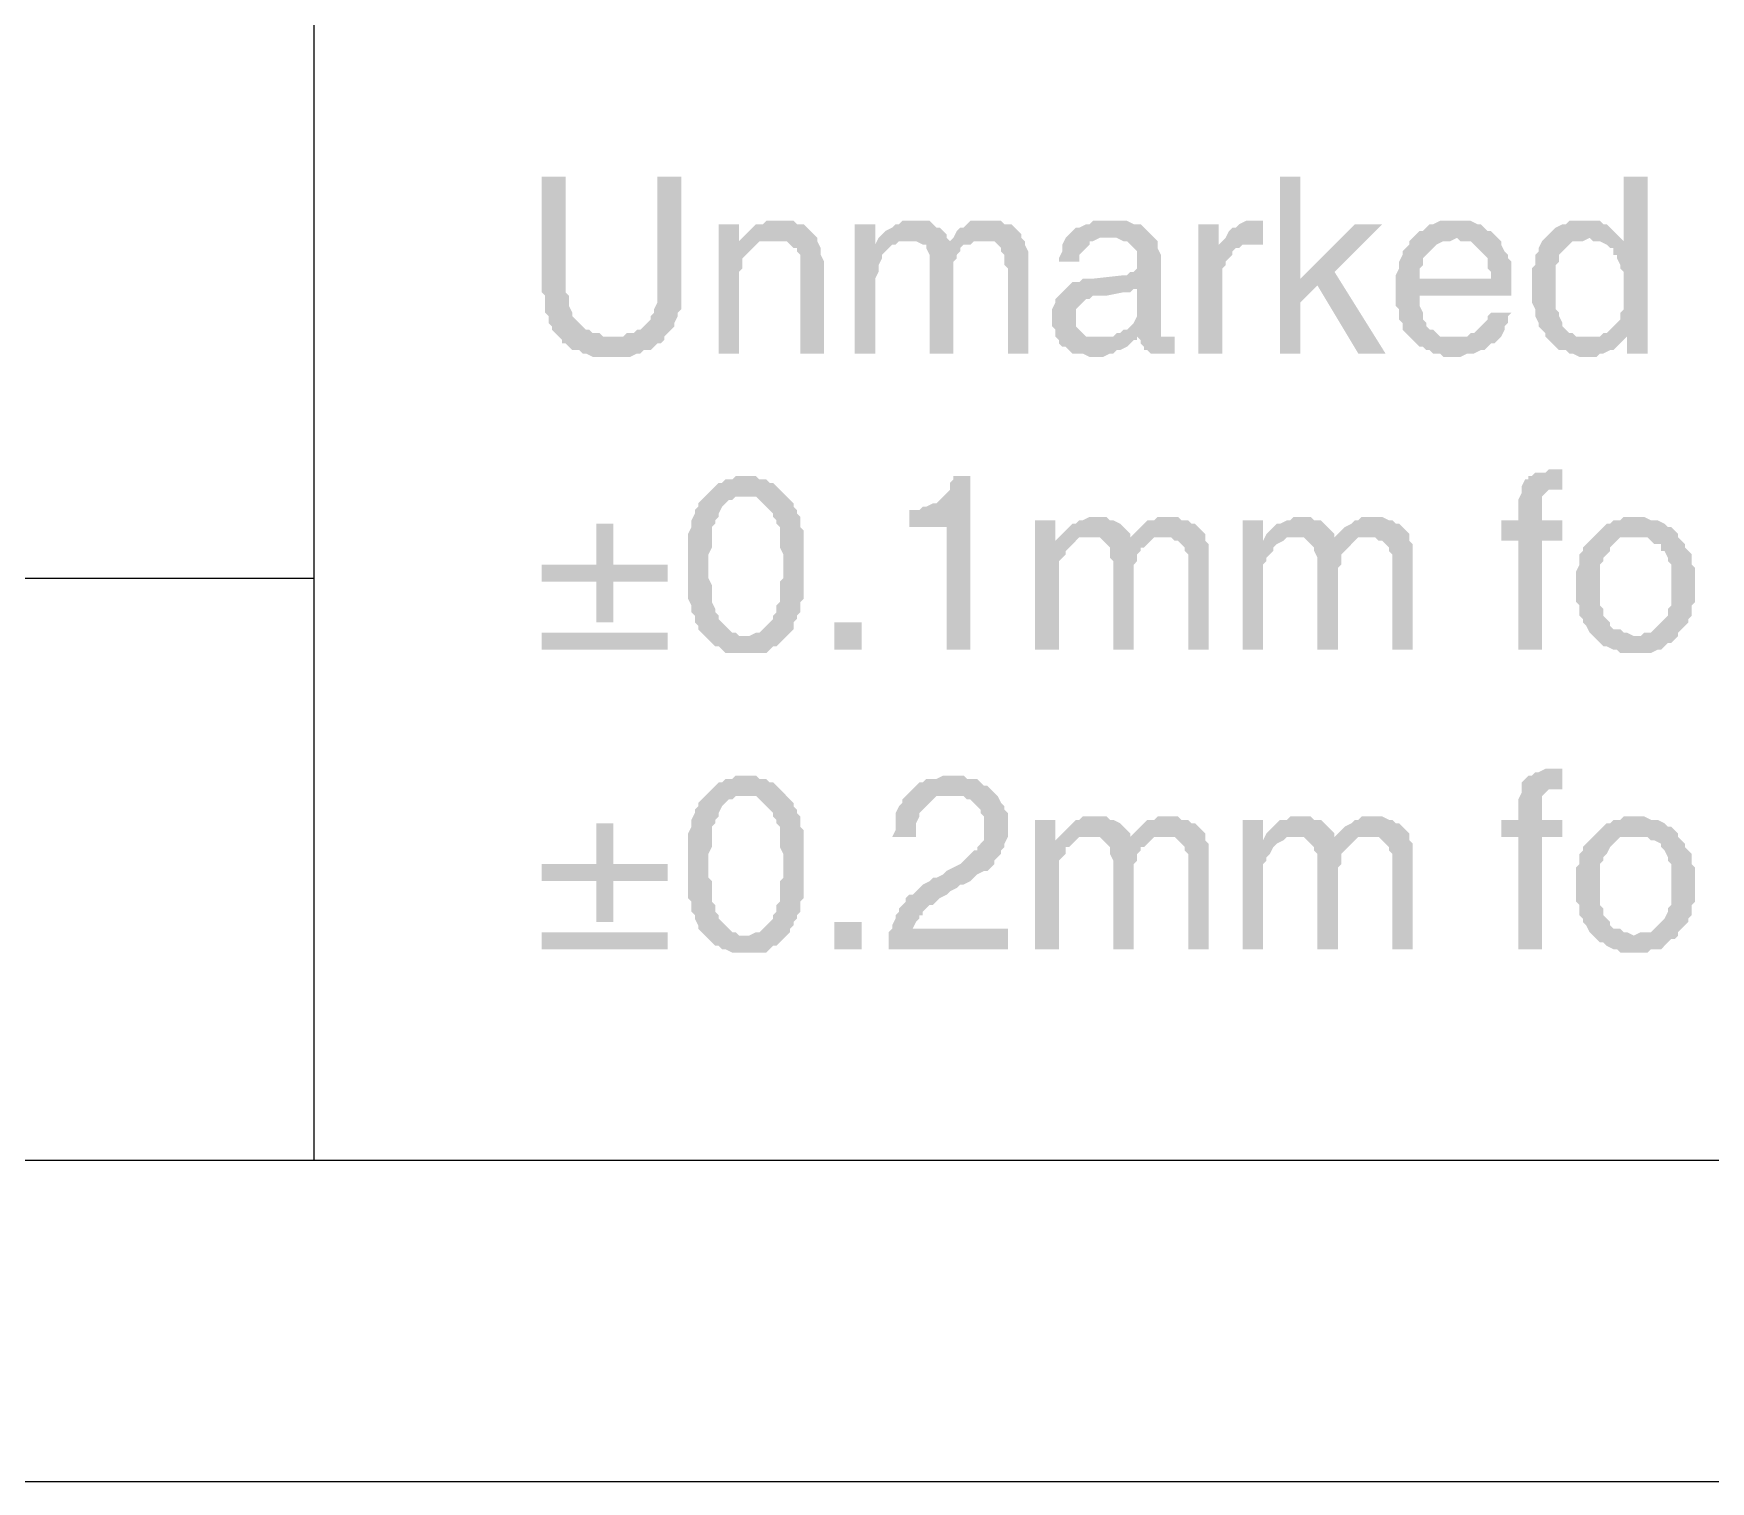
# Model space of a CAD drawing. Header units: millimetres. Extents: x 1167 to 2269, y 1197 to 1555.
# Drawn here: x 2161.07 to 2183.31, y 1258.23 to 1277.43 of the extents above; entities that cross this region are included whole.
import ezdxf

# ---------------------------------------------------------------- set-up
doc = ezdxf.new("R2010")
doc.units = ezdxf.units.MM

msp = doc.modelspace()

# ---------------------------------------------------------------- hatches: boundary and pattern name
at = {"transparency": 33554559}
for points in [[(2168.12732, 1275.53014), (2167.81139, 1275.53014), (2167.81139, 1273.99565), (2167.85652, 1273.95052), (2167.85652, 1273.72486), (2167.90166, 1273.67972), (2167.90166, 1273.58946), (2167.94679, 1273.54433), (2167.94679, 1273.49919), (2167.99192, 1273.45406), (2168.03705, 1273.40893), (2168.75917, 1273.40893), (2168.62377, 1273.40893), (2168.57864, 1273.45406), (2168.48837, 1273.45406), (2168.44324, 1273.49919), (2168.39811, 1273.49919), (2168.35298, 1273.54433), (2168.30785, 1273.58946), (2168.30785, 1273.58946), (2168.26271, 1273.63459), (2168.21758, 1273.67972), (2168.21758, 1273.72486), (2168.17245, 1273.81512), (2168.17245, 1273.95052), (2168.12732, 1273.99565), (2168.12732, 1274.08591)], [(2169.66181, 1275.53014), (2169.34588, 1275.53014), (2169.34588, 1273.86025), (2169.30075, 1273.76999), (2169.30075, 1273.72486), (2169.25562, 1273.67972), (2169.25562, 1273.63459), (2169.21049, 1273.58946), (2169.16536, 1273.54433), (2169.12022, 1273.49919), (2169.07509, 1273.49919), (2169.02996, 1273.45406), (2168.9397, 1273.45406), (2168.89456, 1273.40893), (2168.03705, 1273.40893), (2168.08218, 1273.3638), (2168.08218, 1273.31867), (2168.12732, 1273.31867), (2168.17245, 1273.27353), (2168.21758, 1273.2284), (2168.30785, 1273.2284), (2168.35298, 1273.18327), (2168.39811, 1273.18327), (2168.48837, 1273.13814), (2168.98483, 1273.13814), (2169.07509, 1273.18327), (2169.12022, 1273.18327), (2169.16536, 1273.2284), (2169.25562, 1273.2284), (2169.30075, 1273.27353), (2169.34588, 1273.31867), (2169.39102, 1273.31867), (2169.43615, 1273.3638), (2169.43615, 1273.40893), (2169.48128, 1273.45406), (2169.52641, 1273.49919), (2169.57155, 1273.54433), (2169.57155, 1273.58946), (2169.61668, 1273.67972), (2169.61668, 1273.72486), (2169.66181, 1273.76999), (2169.66181, 1274.04078)], [(2177.87587, 1275.53014), (2177.60507, 1275.53014), (2177.60507, 1273.18327), (2177.87587, 1273.18327), (2177.87587, 1273.86025), (2178.10153, 1274.08591), (2177.87587, 1274.17618)], [(2182.47935, 1275.53014), (2182.16342, 1275.53014), (2182.16342, 1274.67263), (2181.93776, 1274.6275), (2181.98289, 1274.58237), (2182.02803, 1274.58237), (2182.02803, 1274.4921), (2182.07316, 1274.4921), (2182.07316, 1274.44697), (2182.11829, 1274.35671), (2182.11829, 1274.31157), (2182.16342, 1274.26644), (2182.16342, 1273.76999), (2182.11829, 1273.72486), (2182.11829, 1273.63459), (2182.07316, 1273.58946), (2182.02803, 1273.54433), (2182.02803, 1273.54433), (2181.98289, 1273.49919), (2181.93776, 1273.45406), (2181.89263, 1273.45406), (2182.20855, 1273.40893), (2182.20855, 1273.18327), (2182.47935, 1273.18327)], [(2170.42906, 1274.89829), (2170.15826, 1274.89829), (2170.15826, 1273.18327), (2170.42906, 1273.18327), (2170.42906, 1274.13104), (2170.42906, 1274.26644), (2170.47419, 1274.31157), (2170.47419, 1274.44697), (2170.51932, 1274.4921), (2170.56445, 1274.53723), (2170.56445, 1274.53723), (2170.60959, 1274.58237), (2170.65472, 1274.6275), (2170.42906, 1274.67263)], [(2170.92551, 1274.94342), (2170.79011, 1274.94342), (2170.74498, 1274.89829), (2170.65472, 1274.89829), (2170.60959, 1274.85316), (2170.56445, 1274.80803), (2170.51932, 1274.7629), (2170.47419, 1274.71776), (2170.42906, 1274.67263), (2170.65472, 1274.6275), (2170.69985, 1274.67263), (2170.88038, 1274.67263), (2171.4671, 1274.71776), (2171.42196, 1274.7629), (2171.37683, 1274.80803), (2171.37683, 1274.80803), (2171.3317, 1274.85316), (2171.28657, 1274.89829), (2171.1963, 1274.89829), (2171.15117, 1274.94342), (2171.01578, 1274.94342)], [(2172.23434, 1274.89829), (2171.96355, 1274.89829), (2171.96355, 1273.18327), (2172.23434, 1273.18327), (2172.23434, 1274.17618), (2172.27948, 1274.26644), (2172.27948, 1274.35671), (2172.32461, 1274.44697), (2172.32461, 1274.4921), (2172.36974, 1274.53723), (2172.41487, 1274.58237), (2172.46, 1274.6275), (2172.50514, 1274.6275), (2172.23434, 1274.6275)], [(2172.7308, 1274.94342), (2172.5954, 1274.94342), (2172.55027, 1274.89829), (2172.50514, 1274.89829), (2172.46, 1274.85316), (2172.36974, 1274.80803), (2172.32461, 1274.7629), (2172.27948, 1274.71776), (2172.23434, 1274.6275), (2172.50514, 1274.6275), (2172.55027, 1274.67263), (2172.68567, 1274.67263), (2173.18212, 1274.71776), (2173.18212, 1274.7629), (2173.13699, 1274.80803), (2173.09186, 1274.85316), (2173.04672, 1274.85316), (2173.00159, 1274.89829), (2172.95646, 1274.94342), (2172.82106, 1274.94342)], [(2173.67857, 1274.94342), (2173.49804, 1274.94342), (2173.45291, 1274.89829), (2173.40778, 1274.85316), (2173.36265, 1274.85316), (2173.31752, 1274.80803), (2173.27238, 1274.71776), (2173.22725, 1274.67263), (2172.77593, 1274.67263), (2172.86619, 1274.6275), (2172.91133, 1274.6275), (2172.91133, 1274.58237), (2172.95646, 1274.4921), (2172.95646, 1273.18327), (2173.27238, 1273.18327), (2173.27238, 1274.17618), (2173.27238, 1274.40184), (2173.31752, 1274.44697), (2173.31752, 1274.4921), (2173.36265, 1274.53723), (2173.36265, 1274.58237), (2173.40778, 1274.6275), (2173.49804, 1274.6275), (2173.54318, 1274.67263), (2173.67857, 1274.67263), (2174.17503, 1274.71776), (2174.17503, 1274.7629), (2174.1299, 1274.80803), (2174.1299, 1274.80803), (2174.08476, 1274.85316), (2174.03963, 1274.89829), (2173.94937, 1274.89829), (2173.90423, 1274.94342), (2173.76884, 1274.94342)], [(2175.3936, 1274.94342), (2175.1228, 1274.94342), (2175.07767, 1274.89829), (2175.03254, 1274.89829), (2174.94227, 1274.85316), (2174.89714, 1274.85316), (2174.85201, 1274.80803), (2174.85201, 1274.80803), (2174.80688, 1274.7629), (2174.76175, 1274.71776), (2174.71661, 1274.6275), (2174.71661, 1274.53723), (2174.67148, 1274.44697), (2174.67148, 1274.40184), (2174.94227, 1274.40184), (2174.94227, 1274.4921), (2174.98741, 1274.53723), (2175.03254, 1274.58237), (2175.07767, 1274.6275), (2175.07767, 1274.67263), (2175.1228, 1274.67263), (2175.21307, 1274.71776), (2175.93518, 1274.71776), (2175.89005, 1274.7629), (2175.84492, 1274.80803), (2175.79979, 1274.85316), (2175.75465, 1274.89829), (2175.66439, 1274.89829), (2175.57412, 1274.94342), (2175.43873, 1274.94342)], [(2176.79269, 1274.89829), (2176.5219, 1274.89829), (2176.5219, 1273.18327), (2176.83783, 1273.18327), (2176.83783, 1274.31157), (2176.88296, 1274.35671), (2176.88296, 1274.40184), (2176.92809, 1274.44697), (2176.97322, 1274.4921), (2176.97322, 1274.53723), (2177.01835, 1274.58237), (2177.06349, 1274.58237), (2176.79269, 1274.6275)], [(2177.28915, 1274.94342), (2177.15375, 1274.94342), (2177.06349, 1274.89829), (2177.01835, 1274.85316), (2176.97322, 1274.85316), (2176.92809, 1274.80803), (2176.88296, 1274.71776), (2176.88296, 1274.71776), (2176.83783, 1274.67263), (2177.33428, 1274.6275), (2177.37941, 1274.6275), (2177.37941, 1274.94342), (2177.33428, 1274.94342)], [(2178.95904, 1274.89829), (2178.59798, 1274.89829), (2177.87587, 1274.17618), (2178.10153, 1274.08591), (2178.64311, 1273.18327), (2179.00417, 1273.18327), (2178.32719, 1274.26644)], [(2179.95195, 1274.94342), (2179.72628, 1274.94342), (2179.63602, 1274.89829), (2179.59089, 1274.89829), (2179.54576, 1274.85316), (2179.50062, 1274.80803), (2179.45549, 1274.80803), (2179.41036, 1274.7629), (2179.36523, 1274.71776), (2179.95195, 1274.71776), (2179.99708, 1274.67263), (2180.13247, 1274.67263), (2180.17761, 1274.6275), (2180.22274, 1274.58237), (2180.26787, 1274.53723), (2180.26787, 1274.53723), (2180.313, 1274.4921), (2180.35814, 1274.44697), (2180.35814, 1274.31157), (2180.40327, 1274.26644), (2180.40327, 1274.17618), (2179.13957, 1274.17618), (2179.13957, 1273.81512), (2179.1847, 1273.76999), (2179.1847, 1273.63459), (2179.22983, 1273.58946), (2179.22983, 1273.49919), (2179.27496, 1273.45406), (2179.3201, 1273.40893), (2179.36523, 1273.3638), (2179.36523, 1273.3638), (2179.41036, 1273.31867), (2179.45549, 1273.27353), (2179.50062, 1273.27353), (2179.54576, 1273.2284), (2179.59089, 1273.2284), (2179.63602, 1273.18327), (2179.72628, 1273.18327), (2179.77142, 1273.13814), (2179.99708, 1273.13814), (2180.08734, 1273.18327), (2180.17761, 1273.18327), (2180.26787, 1273.2284), (2180.313, 1273.2284), (2180.35814, 1273.27353), (2180.40327, 1273.31867), (2180.4484, 1273.31867), (2180.49353, 1273.3638), (2179.95195, 1273.40893), (2179.72628, 1273.40893), (2179.68115, 1273.45406), (2179.63602, 1273.49919), (2179.59089, 1273.49919), (2179.54576, 1273.54433), (2179.54576, 1273.58946), (2179.50062, 1273.63459), (2179.50062, 1273.72486), (2179.45549, 1273.81512), (2179.45549, 1273.95052), (2180.67406, 1273.95052), (2180.67406, 1274.40184), (2180.62893, 1274.44697), (2180.62893, 1274.4921), (2180.5838, 1274.53723), (2180.53866, 1274.6275), (2180.53866, 1274.67263), (2180.49353, 1274.71776), (2180.4484, 1274.7629), (2180.40327, 1274.80803), (2180.35814, 1274.80803), (2180.313, 1274.85316), (2180.26787, 1274.89829), (2180.22274, 1274.89829), (2180.13247, 1274.94342), (2179.99708, 1274.94342)], [(2181.66697, 1274.94342), (2181.44131, 1274.94342), (2181.39618, 1274.89829), (2181.35104, 1274.89829), (2181.26078, 1274.85316), (2181.21565, 1274.80803), (2181.17051, 1274.7629), (2181.12538, 1274.71776), (2181.7121, 1274.71776), (2181.75723, 1274.67263), (2181.8475, 1274.67263), (2181.93776, 1274.6275), (2182.16342, 1274.67263), (2182.16342, 1274.67263), (2182.11829, 1274.71776), (2182.07316, 1274.7629), (2182.02803, 1274.80803), (2181.98289, 1274.85316), (2181.93776, 1274.89829), (2181.89263, 1274.89829), (2181.8475, 1274.94342), (2181.7121, 1274.94342)], [(2171.4671, 1274.71776), (2170.88038, 1274.67263), (2171.06091, 1274.67263), (2171.10604, 1274.6275), (2171.15117, 1274.58237), (2171.1963, 1274.58237), (2171.1963, 1274.53723), (2171.24144, 1274.4921), (2171.24144, 1273.18327), (2171.55736, 1273.18327), (2171.55736, 1274.40184), (2171.51223, 1274.4921), (2171.51223, 1274.58237), (2171.4671, 1274.67263)], [(2174.17503, 1274.71776), (2173.67857, 1274.67263), (2173.81397, 1274.67263), (2173.8591, 1274.6275), (2173.90423, 1274.58237), (2173.90423, 1274.53723), (2173.94937, 1274.4921), (2173.94937, 1274.35671), (2173.9945, 1274.31157), (2173.9945, 1273.18327), (2174.26529, 1273.18327), (2174.26529, 1274.40184), (2174.26529, 1274.53723), (2174.22016, 1274.6275), (2174.22016, 1274.67263)], [(2175.93518, 1274.71776), (2175.34846, 1274.71776), (2175.43873, 1274.71776), (2175.52899, 1274.67263), (2175.57412, 1274.67263), (2175.61926, 1274.6275), (2175.66439, 1274.58237), (2175.70952, 1274.53723), (2175.70952, 1274.31157), (2175.66439, 1274.26644), (2175.61926, 1274.26644), (2175.57412, 1274.22131), (2175.52899, 1274.22131), (2175.1228, 1274.17618), (2174.98741, 1274.17618), (2174.94227, 1274.13104), (2174.85201, 1274.13104), (2174.80688, 1274.08591), (2175.70952, 1274.04078), (2175.70952, 1273.76999), (2175.70952, 1273.67972), (2175.66439, 1273.58946), (2175.61926, 1273.54433), (2175.57412, 1273.49919), (2175.52899, 1273.49919), (2175.48386, 1273.45406), (2175.43873, 1273.45406), (2175.3936, 1273.40893), (2175.16794, 1273.40893), (2174.67148, 1273.3638), (2174.67148, 1273.31867), (2174.71661, 1273.27353), (2174.76175, 1273.27353), (2174.80688, 1273.2284), (2174.85201, 1273.18327), (2174.98741, 1273.18327), (2175.07767, 1273.13814), (2175.2582, 1273.13814), (2175.34846, 1273.18327), (2175.3936, 1273.18327), (2175.43873, 1273.2284), (2175.48386, 1273.2284), (2175.57412, 1273.27353), (2175.61926, 1273.31867), (2175.66439, 1273.3638), (2175.70952, 1273.3638), (2175.70952, 1273.40893), (2176.02545, 1273.40893), (2176.02545, 1274.4921), (2175.98031, 1274.58237), (2175.98031, 1274.67263)], [(2176.83783, 1274.67263), (2176.79269, 1274.6275), (2177.06349, 1274.58237), (2177.10862, 1274.6275), (2177.33428, 1274.6275)], [(2179.36523, 1274.71776), (2179.3201, 1274.67263), (2179.3201, 1274.6275), (2179.27496, 1274.58237), (2179.22983, 1274.53723), (2179.22983, 1274.4921), (2179.1847, 1274.40184), (2179.1847, 1274.31157), (2179.13957, 1274.22131), (2179.13957, 1274.17618), (2179.45549, 1274.17618), (2179.45549, 1274.31157), (2179.50062, 1274.35671), (2179.50062, 1274.44697), (2179.54576, 1274.4921), (2179.59089, 1274.53723), (2179.59089, 1274.53723), (2179.63602, 1274.58237), (2179.68115, 1274.6275), (2179.77142, 1274.67263), (2179.86168, 1274.67263), (2179.95195, 1274.71776)], [(2181.12538, 1274.71776), (2181.08025, 1274.67263), (2181.03512, 1274.58237), (2181.03512, 1274.53723), (2180.98999, 1274.4921), (2180.98999, 1274.35671), (2180.94485, 1274.31157), (2180.94485, 1273.86025), (2180.98999, 1273.76999), (2180.98999, 1273.67972), (2181.03512, 1273.58946), (2181.03512, 1273.54433), (2181.08025, 1273.49919), (2181.12538, 1273.45406), (2181.12538, 1273.40893), (2181.17051, 1273.3638), (2181.21565, 1273.31867), (2181.26078, 1273.27353), (2181.30591, 1273.2284), (2181.39618, 1273.2284), (2181.44131, 1273.18327), (2181.48644, 1273.18327), (2181.5767, 1273.13814), (2181.80236, 1273.13814), (2181.8475, 1273.18327), (2181.89263, 1273.18327), (2181.98289, 1273.2284), (2182.02803, 1273.2284), (2182.07316, 1273.27353), (2182.11829, 1273.31867), (2182.16342, 1273.3638), (2181.7121, 1273.40893), (2181.53157, 1273.40893), (2181.48644, 1273.45406), (2181.44131, 1273.45406), (2181.39618, 1273.49919), (2181.35104, 1273.54433), (2181.35104, 1273.58946), (2181.30591, 1273.67972), (2181.30591, 1273.72486), (2181.26078, 1273.76999), (2181.26078, 1274.35671), (2181.30591, 1274.40184), (2181.30591, 1274.4921), (2181.35104, 1274.53723), (2181.35104, 1274.53723), (2181.39618, 1274.58237), (2181.44131, 1274.6275), (2181.48644, 1274.67263), (2181.62184, 1274.67263), (2181.7121, 1274.71776)], [(2174.80688, 1274.08591), (2174.76175, 1274.04078), (2174.71661, 1273.99565), (2174.71661, 1273.99565), (2174.67148, 1273.95052), (2174.62635, 1273.90538), (2174.62635, 1273.86025), (2174.58122, 1273.76999), (2174.58122, 1273.63459), (2174.58122, 1273.54433), (2174.62635, 1273.49919), (2174.62635, 1273.40893), (2174.67148, 1273.3638), (2175.16794, 1273.40893), (2175.03254, 1273.40893), (2174.98741, 1273.45406), (2174.94227, 1273.49919), (2174.89714, 1273.54433), (2174.89714, 1273.76999), (2174.94227, 1273.81512), (2174.98741, 1273.86025), (2175.03254, 1273.90538), (2175.07767, 1273.90538), (2175.1228, 1273.95052), (2175.30333, 1273.95052), (2175.52899, 1273.99565), (2175.61926, 1273.99565), (2175.66439, 1274.04078), (2175.70952, 1274.04078)], [(2180.67406, 1273.72486), (2180.40327, 1273.72486), (2180.35814, 1273.67972), (2180.35814, 1273.63459), (2180.313, 1273.58946), (2180.26787, 1273.54433), (2180.22274, 1273.49919), (2180.17761, 1273.45406), (2180.13247, 1273.45406), (2180.08734, 1273.40893), (2179.95195, 1273.40893), (2180.49353, 1273.3638), (2180.53866, 1273.40893), (2180.5838, 1273.49919), (2180.5838, 1273.54433), (2180.62893, 1273.58946), (2180.62893, 1273.67972)], [(2176.02545, 1273.40893), (2175.70952, 1273.40893), (2175.75465, 1273.3638), (2176.11571, 1273.40893), (2176.11571, 1273.40893)], [(2176.20598, 1273.40893), (2176.11571, 1273.40893), (2175.75465, 1273.3638), (2175.75465, 1273.31867), (2175.79979, 1273.27353), (2175.79979, 1273.2284), (2175.84492, 1273.2284), (2175.89005, 1273.18327), (2176.20598, 1273.18327)], [(2181.89263, 1273.45406), (2181.8475, 1273.40893), (2181.7121, 1273.40893), (2182.16342, 1273.3638), (2182.20855, 1273.40893)], [(2170.51932, 1271.55851), (2170.38392, 1271.55851), (2170.33879, 1271.51338), (2170.24853, 1271.51338), (2170.2034, 1271.46825), (2170.15826, 1271.46825), (2170.11313, 1271.42311), (2170.068, 1271.37798), (2170.02287, 1271.33285), (2169.97774, 1271.28772), (2170.65472, 1271.28772), (2170.69985, 1271.24259), (2170.74498, 1271.19745), (2170.79011, 1271.15232), (2170.83525, 1271.10719), (2170.88038, 1271.06206), (2170.88038, 1271.01692), (2170.92551, 1270.97179), (2170.92551, 1270.92666), (2170.97064, 1270.88153), (2170.97064, 1270.61074), (2171.01578, 1270.52047), (2171.01578, 1270.20455), (2170.97064, 1270.15941), (2170.97064, 1269.88862), (2170.92551, 1269.84349), (2170.92551, 1269.75322), (2170.88038, 1269.70809), (2170.88038, 1269.66296), (2170.88038, 1269.66296), (2170.83525, 1269.61783), (2170.79011, 1269.5727), (2170.74498, 1269.52756), (2170.69985, 1269.48243), (2170.65472, 1269.48243), (2170.56445, 1269.4373), (2169.97774, 1269.4373), (2170.02287, 1269.39217), (2170.068, 1269.34703), (2170.11313, 1269.3019), (2170.15826, 1269.3019), (2170.2034, 1269.25677), (2170.24853, 1269.21164), (2170.79011, 1269.21164), (2170.83525, 1269.25677), (2170.88038, 1269.3019), (2170.92551, 1269.3019), (2170.97064, 1269.34703), (2171.01578, 1269.39217), (2171.06091, 1269.4373), (2171.10604, 1269.48243), (2171.10604, 1269.48243), (2171.15117, 1269.52756), (2171.15117, 1269.61783), (2171.1963, 1269.66296), (2171.1963, 1269.70809), (2171.24144, 1269.75322), (2171.24144, 1269.88862), (2171.28657, 1269.93375), (2171.28657, 1270.38507), (2171.28657, 1270.8364), (2171.24144, 1270.88153), (2171.24144, 1271.01692), (2171.1963, 1271.06206), (2171.1963, 1271.10719), (2171.15117, 1271.15232), (2171.15117, 1271.19745), (2171.10604, 1271.24259), (2171.10604, 1271.24259), (2171.06091, 1271.28772), (2171.01578, 1271.33285), (2170.97064, 1271.37798), (2170.92551, 1271.42311), (2170.88038, 1271.46825), (2170.83525, 1271.46825), (2170.79011, 1271.51338), (2170.69985, 1271.51338), (2170.65472, 1271.55851), (2170.56445, 1271.55851)], [(2173.49804, 1271.55851), (2173.27238, 1271.55851), (2173.27238, 1271.51338), (2173.22725, 1271.46825), (2173.22725, 1271.37798), (2173.18212, 1271.33285), (2173.13699, 1271.28772), (2173.09186, 1271.24259), (2173.04672, 1271.19745), (2173.00159, 1271.19745), (2172.91133, 1271.15232), (2172.86619, 1271.15232), (2172.82106, 1271.10719), (2172.68567, 1271.10719), (2172.68567, 1270.88153), (2173.18212, 1270.88153), (2173.18212, 1269.25677), (2173.49804, 1269.25677)], [(2181.21565, 1271.64878), (2181.17051, 1271.64878), (2181.12538, 1271.60364), (2180.98999, 1271.60364), (2180.94485, 1271.55851), (2180.89972, 1271.55851), (2180.89972, 1271.51338), (2180.85459, 1271.51338), (2180.80946, 1271.42311), (2180.80946, 1271.37798), (2181.35104, 1271.37798), (2181.35104, 1271.64878)], [(2169.97774, 1271.28772), (2169.9326, 1271.24259), (2169.9326, 1271.24259), (2169.88747, 1271.19745), (2169.88747, 1271.15232), (2169.84234, 1271.10719), (2169.84234, 1271.06206), (2169.79721, 1270.97179), (2169.79721, 1270.88153), (2169.75207, 1270.79126), (2169.75207, 1269.93375), (2169.79721, 1269.84349), (2169.79721, 1269.75322), (2169.84234, 1269.70809), (2169.84234, 1269.61783), (2169.88747, 1269.5727), (2169.88747, 1269.52756), (2169.9326, 1269.48243), (2169.97774, 1269.4373), (2170.51932, 1269.4373), (2170.42906, 1269.4373), (2170.38392, 1269.48243), (2170.33879, 1269.48243), (2170.29366, 1269.52756), (2170.24853, 1269.5727), (2170.2034, 1269.61783), (2170.15826, 1269.66296), (2170.15826, 1269.70809), (2170.11313, 1269.75322), (2170.11313, 1269.79836), (2170.068, 1269.88862), (2170.068, 1270.11428), (2170.02287, 1270.20455), (2170.02287, 1270.52047), (2170.068, 1270.61074), (2170.068, 1270.88153), (2170.11313, 1270.92666), (2170.11313, 1270.97179), (2170.15826, 1271.01692), (2170.15826, 1271.06206), (2170.15826, 1271.06206), (2170.2034, 1271.15232), (2170.24853, 1271.19745), (2170.29366, 1271.24259), (2170.33879, 1271.24259), (2170.38392, 1271.28772), (2170.51932, 1271.28772)], [(2180.80946, 1271.37798), (2180.80946, 1271.33285), (2180.76432, 1271.24259), (2180.76432, 1270.97179), (2180.53866, 1270.97179), (2180.53866, 1270.701), (2180.76432, 1270.701), (2180.76432, 1269.25677), (2181.08025, 1269.25677), (2181.08025, 1270.701), (2181.35104, 1270.701), (2181.35104, 1270.97179), (2181.08025, 1270.97179), (2181.08025, 1271.28772), (2181.12538, 1271.33285), (2181.12538, 1271.33285), (2181.17051, 1271.37798), (2181.26078, 1271.37798)], [(2168.75917, 1270.92666), (2168.53351, 1270.92666), (2168.53351, 1270.38507), (2167.81139, 1270.38507), (2167.81139, 1270.15941), (2168.53351, 1270.15941), (2168.53351, 1269.61783), (2168.75917, 1269.61783), (2168.75917, 1270.15941), (2169.48128, 1270.15941), (2169.48128, 1270.38507), (2168.75917, 1270.38507)], [(2174.62635, 1270.97179), (2174.35556, 1270.97179), (2174.35556, 1269.25677), (2174.67148, 1269.25677), (2174.67148, 1270.43021), (2174.71661, 1270.47534), (2174.76175, 1270.52047), (2174.76175, 1270.5656), (2174.80688, 1270.61074), (2174.85201, 1270.65587), (2174.89714, 1270.701), (2174.62635, 1270.701)], [(2175.16794, 1271.01692), (2175.07767, 1271.01692), (2174.98741, 1270.97179), (2174.94227, 1270.97179), (2174.89714, 1270.92666), (2174.85201, 1270.92666), (2174.80688, 1270.88153), (2174.76175, 1270.8364), (2174.71661, 1270.79126), (2174.62635, 1270.701), (2174.89714, 1270.701), (2174.94227, 1270.74613), (2175.07767, 1270.74613), (2175.61926, 1270.79126), (2175.57412, 1270.8364), (2175.52899, 1270.88153), (2175.52899, 1270.88153), (2175.48386, 1270.92666), (2175.3936, 1270.97179), (2175.34846, 1270.97179), (2175.30333, 1271.01692), (2175.21307, 1271.01692)], [(2176.11571, 1271.01692), (2175.98031, 1271.01692), (2175.93518, 1270.97179), (2175.84492, 1270.97179), (2175.79979, 1270.92666), (2175.75465, 1270.88153), (2175.70952, 1270.8364), (2175.66439, 1270.79126), (2175.61926, 1270.74613), (2175.21307, 1270.74613), (2175.2582, 1270.701), (2175.30333, 1270.65587), (2175.30333, 1270.65587), (2175.34846, 1270.61074), (2175.34846, 1270.47534), (2175.3936, 1270.43021), (2175.3936, 1269.25677), (2175.66439, 1269.25677), (2175.66439, 1270.38507), (2175.70952, 1270.43021), (2175.70952, 1270.52047), (2175.75465, 1270.5656), (2175.75465, 1270.61074), (2175.79979, 1270.61074), (2175.84492, 1270.65587), (2175.89005, 1270.701), (2175.93518, 1270.74613), (2176.07058, 1270.74613), (2176.61216, 1270.79126), (2176.56703, 1270.8364), (2176.5219, 1270.88153), (2176.5219, 1270.88153), (2176.47677, 1270.92666), (2176.43164, 1270.92666), (2176.3865, 1270.97179), (2176.29624, 1270.97179), (2176.25111, 1271.01692), (2176.16084, 1271.01692)], [(2177.37941, 1270.97179), (2177.10862, 1270.97179), (2177.10862, 1269.25677), (2177.37941, 1269.25677), (2177.37941, 1270.38507), (2177.42454, 1270.43021), (2177.42454, 1270.47534), (2177.46968, 1270.52047), (2177.51481, 1270.5656), (2177.51481, 1270.61074), (2177.55994, 1270.65587), (2177.6502, 1270.701), (2177.37941, 1270.701)], [(2177.87587, 1271.01692), (2177.7856, 1271.01692), (2177.74047, 1270.97179), (2177.69534, 1270.97179), (2177.60507, 1270.92666), (2177.55994, 1270.92666), (2177.51481, 1270.88153), (2177.46968, 1270.8364), (2177.42454, 1270.79126), (2177.37941, 1270.701), (2177.6502, 1270.701), (2177.69534, 1270.74613), (2177.83073, 1270.74613), (2178.32719, 1270.79126), (2178.28206, 1270.8364), (2178.23692, 1270.88153), (2178.23692, 1270.88153), (2178.19179, 1270.92666), (2178.14666, 1270.97179), (2178.05639, 1270.97179), (2178.01126, 1271.01692), (2177.96613, 1271.01692)], [(2178.82364, 1271.01692), (2178.68824, 1271.01692), (2178.64311, 1270.97179), (2178.59798, 1270.97179), (2178.55285, 1270.92666), (2178.46258, 1270.88153), (2178.41745, 1270.8364), (2178.37232, 1270.79126), (2178.32719, 1270.74613), (2177.921, 1270.74613), (2177.96613, 1270.701), (2178.01126, 1270.65587), (2178.01126, 1270.65587), (2178.05639, 1270.61074), (2178.05639, 1270.5656), (2178.10153, 1270.47534), (2178.10153, 1269.25677), (2178.37232, 1269.25677), (2178.37232, 1270.33994), (2178.41745, 1270.38507), (2178.41745, 1270.52047), (2178.46258, 1270.5656), (2178.50772, 1270.61074), (2178.50772, 1270.61074), (2178.55285, 1270.65587), (2178.59798, 1270.701), (2178.64311, 1270.74613), (2178.77851, 1270.74613), (2179.3201, 1270.79126), (2179.27496, 1270.8364), (2179.22983, 1270.88153), (2179.22983, 1270.88153), (2179.1847, 1270.92666), (2179.13957, 1270.92666), (2179.09443, 1270.97179), (2179.0493, 1270.97179), (2178.95904, 1271.01692), (2178.91391, 1271.01692)], [(2182.29882, 1271.01692), (2182.16342, 1271.01692), (2182.11829, 1270.97179), (2182.02803, 1270.97179), (2181.98289, 1270.92666), (2181.93776, 1270.92666), (2181.89263, 1270.88153), (2181.8475, 1270.8364), (2181.80236, 1270.79126), (2181.75723, 1270.74613), (2181.75723, 1270.74613), (2181.7121, 1270.701), (2181.66697, 1270.65587), (2181.62184, 1270.61074), (2181.62184, 1270.5656), (2181.5767, 1270.52047), (2181.5767, 1270.38507), (2181.53157, 1270.29481), (2181.53157, 1270.11428), (2181.53157, 1269.88862), (2181.5767, 1269.84349), (2181.5767, 1269.70809), (2181.62184, 1269.66296), (2181.62184, 1269.61783), (2181.66697, 1269.5727), (2181.7121, 1269.48243), (2181.75723, 1269.4373), (2182.29882, 1269.4373), (2182.20855, 1269.48243), (2182.16342, 1269.48243), (2182.11829, 1269.52756), (2182.02803, 1269.52756), (2181.98289, 1269.5727), (2181.98289, 1269.61783), (2181.93776, 1269.66296), (2181.89263, 1269.70809), (2181.89263, 1269.79836), (2181.8475, 1269.84349), (2181.8475, 1270.38507), (2181.89263, 1270.43021), (2181.89263, 1270.47534), (2181.93776, 1270.52047), (2181.98289, 1270.5656), (2181.98289, 1270.61074), (2182.02803, 1270.65587), (2182.07316, 1270.701), (2182.11829, 1270.74613), (2182.29882, 1270.74613), (2182.88554, 1270.79126), (2182.8404, 1270.8364), (2182.79527, 1270.88153), (2182.75014, 1270.88153), (2182.70501, 1270.92666), (2182.61474, 1270.97179), (2182.52448, 1270.97179), (2182.43421, 1271.01692), (2182.38908, 1271.01692)], [(2176.61216, 1270.79126), (2176.07058, 1270.74613), (2176.16084, 1270.74613), (2176.20598, 1270.701), (2176.25111, 1270.701), (2176.29624, 1270.65587), (2176.34137, 1270.61074), (2176.34137, 1270.5656), (2176.3865, 1270.52047), (2176.3865, 1269.25677), (2176.6573, 1269.25677), (2176.6573, 1270.65587), (2176.61216, 1270.701)], [(2179.3201, 1270.79126), (2178.77851, 1270.74613), (2178.86877, 1270.74613), (2178.91391, 1270.701), (2178.95904, 1270.701), (2179.00417, 1270.65587), (2179.0493, 1270.61074), (2179.0493, 1270.5656), (2179.09443, 1270.52047), (2179.09443, 1269.25677), (2179.36523, 1269.25677), (2179.36523, 1270.65587), (2179.3201, 1270.701)], [(2182.88554, 1270.79126), (2182.29882, 1270.74613), (2182.47935, 1270.74613), (2182.52448, 1270.701), (2182.56961, 1270.65587), (2182.65988, 1270.65587), (2182.65988, 1270.5656), (2182.70501, 1270.5656), (2182.75014, 1270.47534), (2182.75014, 1270.43021), (2182.79527, 1270.38507), (2182.79527, 1269.84349), (2182.75014, 1269.79836), (2182.75014, 1269.70809), (2182.70501, 1269.66296), (2182.65988, 1269.61783), (2182.65988, 1269.61783), (2182.61474, 1269.5727), (2182.56961, 1269.52756), (2182.52448, 1269.48243), (2182.43421, 1269.48243), (2182.38908, 1269.4373), (2181.75723, 1269.4373), (2181.80236, 1269.39217), (2181.8475, 1269.34703), (2181.89263, 1269.3019), (2181.93776, 1269.3019), (2182.02803, 1269.25677), (2182.07316, 1269.25677), (2182.11829, 1269.21164), (2182.52448, 1269.21164), (2182.61474, 1269.25677), (2182.65988, 1269.25677), (2182.70501, 1269.3019), (2182.75014, 1269.34703), (2182.79527, 1269.34703), (2182.8404, 1269.39217), (2182.88554, 1269.4373), (2182.88554, 1269.48243), (2182.93067, 1269.52756), (2182.9758, 1269.5727), (2183.02093, 1269.61783), (2183.02093, 1269.66296), (2183.06607, 1269.70809), (2183.06607, 1269.84349), (2183.1112, 1269.88862), (2183.1112, 1270.11428), (2183.1112, 1270.33994), (2183.06607, 1270.38507), (2183.06607, 1270.52047), (2183.02093, 1270.5656), (2182.9758, 1270.61074), (2182.9758, 1270.65587), (2182.93067, 1270.701), (2182.88554, 1270.74613)], [(2169.48128, 1269.25677), (2169.48128, 1269.48243), (2167.81139, 1269.48243), (2167.81139, 1269.25677)], [(2172.05382, 1269.25677), (2172.05382, 1269.61783), (2171.69276, 1269.61783), (2171.69276, 1269.25677)], [(2170.51932, 1267.58688), (2170.38392, 1267.58688), (2170.33879, 1267.54175), (2170.24853, 1267.54175), (2170.2034, 1267.49662), (2170.15826, 1267.49662), (2170.11313, 1267.45148), (2170.068, 1267.40635), (2170.02287, 1267.36122), (2169.97774, 1267.31609), (2170.65472, 1267.31609), (2170.69985, 1267.27095), (2170.74498, 1267.22582), (2170.79011, 1267.18069), (2170.83525, 1267.13556), (2170.88038, 1267.09043), (2170.88038, 1267.04529), (2170.92551, 1267.00016), (2170.92551, 1266.95503), (2170.97064, 1266.9099), (2170.97064, 1266.6391), (2171.01578, 1266.54884), (2171.01578, 1266.23291), (2170.97064, 1266.18778), (2170.97064, 1265.91699), (2170.92551, 1265.87186), (2170.92551, 1265.78159), (2170.88038, 1265.73646), (2170.88038, 1265.69133), (2170.88038, 1265.69133), (2170.83525, 1265.6462), (2170.79011, 1265.60106), (2170.74498, 1265.55593), (2170.69985, 1265.5108), (2170.65472, 1265.5108), (2170.56445, 1265.46567), (2169.97774, 1265.46567), (2170.02287, 1265.42054), (2170.068, 1265.3754), (2170.11313, 1265.33027), (2170.15826, 1265.33027), (2170.2034, 1265.28514), (2170.24853, 1265.28514), (2170.33879, 1265.24001), (2170.79011, 1265.24001), (2170.83525, 1265.28514), (2170.88038, 1265.33027), (2170.92551, 1265.33027), (2170.97064, 1265.3754), (2171.01578, 1265.42054), (2171.06091, 1265.46567), (2171.10604, 1265.5108), (2171.10604, 1265.55593), (2171.15117, 1265.60106), (2171.15117, 1265.6462), (2171.1963, 1265.69133), (2171.1963, 1265.73646), (2171.24144, 1265.78159), (2171.24144, 1265.91699), (2171.28657, 1265.96212), (2171.28657, 1266.41344), (2171.28657, 1266.86477), (2171.24144, 1266.9099), (2171.24144, 1267.04529), (2171.1963, 1267.09043), (2171.1963, 1267.13556), (2171.15117, 1267.18069), (2171.15117, 1267.22582), (2171.10604, 1267.27095), (2171.10604, 1267.27095), (2171.06091, 1267.31609), (2171.01578, 1267.36122), (2170.97064, 1267.40635), (2170.92551, 1267.45148), (2170.88038, 1267.49662), (2170.83525, 1267.49662), (2170.79011, 1267.54175), (2170.69985, 1267.54175), (2170.65472, 1267.58688), (2170.56445, 1267.58688)], [(2173.27238, 1267.58688), (2173.13699, 1267.58688), (2173.04672, 1267.54175), (2172.91133, 1267.54175), (2172.86619, 1267.49662), (2172.82106, 1267.49662), (2172.77593, 1267.45148), (2172.7308, 1267.40635), (2172.68567, 1267.36122), (2172.68567, 1267.36122), (2172.64053, 1267.31609), (2172.5954, 1267.27095), (2172.5954, 1267.22582), (2172.55027, 1267.18069), (2172.50514, 1267.09043), (2172.50514, 1266.86477), (2172.46, 1266.7745), (2172.77593, 1266.7745), (2172.77593, 1266.95503), (2172.82106, 1267.04529), (2172.82106, 1267.09043), (2172.86619, 1267.13556), (2172.91133, 1267.18069), (2172.95646, 1267.22582), (2173.00159, 1267.27095), (2173.04672, 1267.31609), (2173.22725, 1267.31609), (2173.81397, 1267.36122), (2173.76884, 1267.40635), (2173.72371, 1267.45148), (2173.67857, 1267.45148), (2173.63344, 1267.49662), (2173.58831, 1267.54175), (2173.45291, 1267.54175), (2173.40778, 1267.58688), (2173.31752, 1267.58688)], [(2181.21565, 1267.67714), (2181.12538, 1267.67714), (2181.03512, 1267.63201), (2180.98999, 1267.63201), (2180.94485, 1267.58688), (2180.89972, 1267.58688), (2180.85459, 1267.54175), (2180.80946, 1267.49662), (2180.80946, 1267.40635), (2181.35104, 1267.40635), (2181.35104, 1267.67714)], [(2169.97774, 1267.31609), (2169.9326, 1267.27095), (2169.9326, 1267.27095), (2169.88747, 1267.22582), (2169.88747, 1267.18069), (2169.84234, 1267.13556), (2169.84234, 1267.09043), (2169.79721, 1267.00016), (2169.79721, 1266.9099), (2169.75207, 1266.81963), (2169.75207, 1265.96212), (2169.79721, 1265.91699), (2169.79721, 1265.78159), (2169.84234, 1265.73646), (2169.84234, 1265.69133), (2169.88747, 1265.60106), (2169.88747, 1265.55593), (2169.9326, 1265.5108), (2169.97774, 1265.46567), (2170.51932, 1265.46567), (2170.42906, 1265.46567), (2170.38392, 1265.5108), (2170.33879, 1265.5108), (2170.29366, 1265.55593), (2170.24853, 1265.60106), (2170.2034, 1265.6462), (2170.15826, 1265.69133), (2170.15826, 1265.73646), (2170.11313, 1265.78159), (2170.11313, 1265.87186), (2170.068, 1265.91699), (2170.068, 1266.18778), (2170.02287, 1266.23291), (2170.02287, 1266.54884), (2170.068, 1266.6391), (2170.068, 1266.9099), (2170.11313, 1266.95503), (2170.11313, 1267.00016), (2170.15826, 1267.04529), (2170.15826, 1267.09043), (2170.15826, 1267.09043), (2170.2034, 1267.18069), (2170.24853, 1267.22582), (2170.29366, 1267.27095), (2170.33879, 1267.27095), (2170.38392, 1267.31609), (2170.51932, 1267.31609)], [(2173.81397, 1267.36122), (2173.22725, 1267.31609), (2173.40778, 1267.31609), (2173.45291, 1267.27095), (2173.49804, 1267.27095), (2173.54318, 1267.22582), (2173.58831, 1267.18069), (2173.63344, 1267.13556), (2173.63344, 1267.09043), (2173.67857, 1267.04529), (2173.67857, 1266.72937), (2173.63344, 1266.68424), (2173.58831, 1266.6391), (2173.58831, 1266.59397), (2173.54318, 1266.59397), (2173.49804, 1266.54884), (2173.45291, 1266.50371), (2173.40778, 1266.45858), (2173.36265, 1266.41344), (2173.27238, 1266.36831), (2173.27238, 1266.36831), (2173.18212, 1266.32318), (2173.13699, 1266.27805), (2173.04672, 1266.23291), (2173.00159, 1266.23291), (2172.95646, 1266.18778), (2172.86619, 1266.14265), (2172.82106, 1266.09752), (2172.77593, 1266.05239), (2172.7308, 1266.00725), (2172.68567, 1266.00725), (2172.64053, 1265.96212), (2172.64053, 1265.91699), (2172.5954, 1265.87186), (2172.55027, 1265.82673), (2172.55027, 1265.78159), (2172.50514, 1265.73646), (2172.50514, 1265.69133), (2172.46, 1265.60106), (2172.46, 1265.55593), (2172.41487, 1265.5108), (2172.41487, 1265.28514), (2173.9945, 1265.28514), (2173.9945, 1265.55593), (2172.7308, 1265.55593), (2172.77593, 1265.6462), (2172.82106, 1265.69133), (2172.82106, 1265.73646), (2172.86619, 1265.73646), (2172.86619, 1265.78159), (2172.91133, 1265.82673), (2172.95646, 1265.87186), (2173.00159, 1265.87186), (2173.04672, 1265.91699), (2173.09186, 1265.96212), (2173.18212, 1266.00725), (2173.22725, 1266.05239), (2173.31752, 1266.09752), (2173.36265, 1266.14265), (2173.40778, 1266.14265), (2173.49804, 1266.18778), (2173.54318, 1266.23291), (2173.58831, 1266.27805), (2173.67857, 1266.32318), (2173.72371, 1266.32318), (2173.76884, 1266.36831), (2173.81397, 1266.41344), (2173.81397, 1266.45858), (2173.8591, 1266.50371), (2173.90423, 1266.54884), (2173.90423, 1266.59397), (2173.94937, 1266.6391), (2173.94937, 1266.68424), (2173.9945, 1266.7745), (2173.9945, 1267.09043), (2173.94937, 1267.13556), (2173.94937, 1267.18069), (2173.90423, 1267.22582), (2173.8591, 1267.31609)], [(2180.80946, 1267.40635), (2180.80946, 1267.36122), (2180.76432, 1267.27095), (2180.76432, 1267.00016), (2180.53866, 1267.00016), (2180.53866, 1266.7745), (2180.76432, 1266.7745), (2180.76432, 1265.28514), (2181.08025, 1265.28514), (2181.08025, 1266.7745), (2181.35104, 1266.7745), (2181.35104, 1267.00016), (2181.08025, 1267.00016), (2181.08025, 1267.31609), (2181.12538, 1267.36122), (2181.12538, 1267.36122), (2181.17051, 1267.40635), (2181.26078, 1267.40635)], [(2175.16794, 1267.04529), (2174.98741, 1267.04529), (2174.94227, 1267.00016), (2174.89714, 1267.00016), (2174.85201, 1266.95503), (2174.80688, 1266.9099), (2174.76175, 1266.86477), (2174.71661, 1266.81963), (2174.62635, 1266.72937), (2174.89714, 1266.72937), (2174.94227, 1266.7745), (2175.07767, 1266.7745), (2175.61926, 1266.81963), (2175.57412, 1266.86477), (2175.52899, 1266.9099), (2175.52899, 1266.9099), (2175.48386, 1266.95503), (2175.3936, 1267.00016), (2175.34846, 1267.00016), (2175.30333, 1267.04529), (2175.21307, 1267.04529)], [(2176.11571, 1267.04529), (2175.98031, 1267.04529), (2175.93518, 1267.00016), (2175.84492, 1267.00016), (2175.79979, 1266.95503), (2175.75465, 1266.9099), (2175.70952, 1266.86477), (2175.66439, 1266.81963), (2175.61926, 1266.7745), (2175.21307, 1266.7745), (2175.2582, 1266.72937), (2175.30333, 1266.68424), (2175.30333, 1266.68424), (2175.34846, 1266.6391), (2175.34846, 1266.54884), (2175.3936, 1266.45858), (2175.3936, 1265.28514), (2175.66439, 1265.28514), (2175.66439, 1266.41344), (2175.70952, 1266.45858), (2175.70952, 1266.54884), (2175.75465, 1266.59397), (2175.75465, 1266.6391), (2175.79979, 1266.6391), (2175.84492, 1266.68424), (2175.89005, 1266.72937), (2175.93518, 1266.7745), (2176.07058, 1266.7745), (2176.61216, 1266.81963), (2176.56703, 1266.86477), (2176.5219, 1266.9099), (2176.5219, 1266.9099), (2176.47677, 1266.95503), (2176.43164, 1266.95503), (2176.3865, 1267.00016), (2176.29624, 1267.00016), (2176.25111, 1267.04529), (2176.16084, 1267.04529)], [(2177.87587, 1267.04529), (2177.74047, 1267.04529), (2177.69534, 1267.00016), (2177.60507, 1267.00016), (2177.55994, 1266.95503), (2177.51481, 1266.9099), (2177.46968, 1266.86477), (2177.42454, 1266.81963), (2177.37941, 1266.72937), (2177.6502, 1266.72937), (2177.69534, 1266.7745), (2177.83073, 1266.7745), (2178.32719, 1266.81963), (2178.28206, 1266.86477), (2178.23692, 1266.9099), (2178.23692, 1266.9099), (2178.19179, 1266.95503), (2178.14666, 1267.00016), (2178.05639, 1267.00016), (2178.01126, 1267.04529), (2177.96613, 1267.04529)], [(2178.82364, 1267.04529), (2178.68824, 1267.04529), (2178.64311, 1267.00016), (2178.59798, 1267.00016), (2178.55285, 1266.95503), (2178.46258, 1266.9099), (2178.41745, 1266.86477), (2178.37232, 1266.81963), (2178.32719, 1266.7745), (2177.921, 1266.7745), (2177.96613, 1266.72937), (2178.01126, 1266.68424), (2178.01126, 1266.68424), (2178.05639, 1266.6391), (2178.05639, 1266.59397), (2178.10153, 1266.54884), (2178.10153, 1265.28514), (2178.37232, 1265.28514), (2178.37232, 1266.36831), (2178.41745, 1266.41344), (2178.41745, 1266.54884), (2178.46258, 1266.59397), (2178.50772, 1266.6391), (2178.50772, 1266.6391), (2178.55285, 1266.68424), (2178.59798, 1266.72937), (2178.64311, 1266.7745), (2178.77851, 1266.7745), (2179.3201, 1266.81963), (2179.27496, 1266.86477), (2179.22983, 1266.9099), (2179.22983, 1266.9099), (2179.1847, 1266.95503), (2179.13957, 1266.95503), (2179.09443, 1267.00016), (2179.0493, 1267.00016), (2178.95904, 1267.04529), (2178.91391, 1267.04529)], [(2182.29882, 1267.04529), (2182.16342, 1267.04529), (2182.11829, 1267.00016), (2182.02803, 1267.00016), (2181.98289, 1266.95503), (2181.93776, 1266.95503), (2181.89263, 1266.9099), (2181.8475, 1266.86477), (2181.80236, 1266.81963), (2181.75723, 1266.7745), (2181.75723, 1266.7745), (2181.7121, 1266.72937), (2181.66697, 1266.68424), (2181.62184, 1266.6391), (2181.62184, 1266.59397), (2181.5767, 1266.54884), (2181.5767, 1266.41344), (2181.53157, 1266.36831), (2181.53157, 1266.14265), (2181.53157, 1265.91699), (2181.5767, 1265.87186), (2181.5767, 1265.73646), (2181.62184, 1265.69133), (2181.62184, 1265.6462), (2181.66697, 1265.60106), (2181.7121, 1265.5108), (2181.75723, 1265.46567), (2182.29882, 1265.46567), (2182.20855, 1265.5108), (2182.16342, 1265.5108), (2182.11829, 1265.55593), (2182.02803, 1265.55593), (2181.98289, 1265.60106), (2181.98289, 1265.6462), (2181.93776, 1265.69133), (2181.89263, 1265.73646), (2181.89263, 1265.82673), (2181.8475, 1265.87186), (2181.8475, 1266.41344), (2181.89263, 1266.45858), (2181.89263, 1266.50371), (2181.93776, 1266.54884), (2181.98289, 1266.6391), (2181.98289, 1266.6391), (2182.02803, 1266.68424), (2182.07316, 1266.72937), (2182.11829, 1266.7745), (2182.29882, 1266.7745), (2182.88554, 1266.81963), (2182.8404, 1266.86477), (2182.79527, 1266.9099), (2182.75014, 1266.9099), (2182.70501, 1266.95503), (2182.61474, 1267.00016), (2182.52448, 1267.00016), (2182.43421, 1267.04529), (2182.38908, 1267.04529)], [(2168.75917, 1266.95503), (2168.53351, 1266.95503), (2168.53351, 1266.41344), (2167.81139, 1266.41344), (2167.81139, 1266.18778), (2168.53351, 1266.18778), (2168.53351, 1265.6462), (2168.75917, 1265.6462), (2168.75917, 1266.18778), (2169.48128, 1266.18778), (2169.48128, 1266.41344), (2168.75917, 1266.41344)], [(2174.62635, 1267.00016), (2174.35556, 1267.00016), (2174.35556, 1265.28514), (2174.67148, 1265.28514), (2174.67148, 1266.45858), (2174.71661, 1266.50371), (2174.76175, 1266.54884), (2174.76175, 1266.6391), (2174.80688, 1266.6391), (2174.85201, 1266.68424), (2174.89714, 1266.72937), (2174.62635, 1266.72937)], [(2176.61216, 1266.81963), (2176.07058, 1266.7745), (2176.20598, 1266.7745), (2176.25111, 1266.72937), (2176.29624, 1266.68424), (2176.34137, 1266.6391), (2176.34137, 1266.59397), (2176.3865, 1266.54884), (2176.3865, 1265.28514), (2176.6573, 1265.28514), (2176.6573, 1266.50371), (2176.6573, 1266.68424), (2176.61216, 1266.72937)], [(2177.37941, 1267.00016), (2177.10862, 1267.00016), (2177.10862, 1265.28514), (2177.37941, 1265.28514), (2177.37941, 1266.41344), (2177.42454, 1266.45858), (2177.42454, 1266.50371), (2177.46968, 1266.54884), (2177.51481, 1266.6391), (2177.51481, 1266.6391), (2177.55994, 1266.68424), (2177.6502, 1266.72937), (2177.37941, 1266.72937)], [(2179.3201, 1266.81963), (2178.77851, 1266.7745), (2178.91391, 1266.7745), (2178.95904, 1266.72937), (2179.00417, 1266.68424), (2179.0493, 1266.6391), (2179.0493, 1266.59397), (2179.09443, 1266.54884), (2179.09443, 1265.28514), (2179.36523, 1265.28514), (2179.36523, 1266.50371), (2179.36523, 1266.68424), (2179.3201, 1266.72937)], [(2182.88554, 1266.81963), (2182.29882, 1266.7745), (2182.47935, 1266.7745), (2182.52448, 1266.72937), (2182.56961, 1266.72937), (2182.65988, 1266.68424), (2182.65988, 1266.6391), (2182.70501, 1266.59397), (2182.75014, 1266.50371), (2182.75014, 1266.45858), (2182.79527, 1266.41344), (2182.79527, 1265.87186), (2182.75014, 1265.82673), (2182.75014, 1265.78159), (2182.70501, 1265.69133), (2182.65988, 1265.6462), (2182.65988, 1265.6462), (2182.61474, 1265.60106), (2182.56961, 1265.55593), (2182.52448, 1265.5108), (2182.38908, 1265.5108), (2182.29882, 1265.46567), (2181.75723, 1265.46567), (2181.80236, 1265.42054), (2181.8475, 1265.3754), (2181.89263, 1265.3754), (2181.93776, 1265.33027), (2182.02803, 1265.28514), (2182.07316, 1265.28514), (2182.11829, 1265.24001), (2182.47935, 1265.24001), (2182.52448, 1265.28514), (2182.65988, 1265.28514), (2182.70501, 1265.33027), (2182.75014, 1265.3754), (2182.79527, 1265.42054), (2182.8404, 1265.42054), (2182.88554, 1265.46567), (2182.88554, 1265.5108), (2182.93067, 1265.55593), (2182.9758, 1265.60106), (2183.02093, 1265.6462), (2183.02093, 1265.69133), (2183.06607, 1265.73646), (2183.06607, 1265.87186), (2183.1112, 1265.91699), (2183.1112, 1266.14265), (2183.1112, 1266.36831), (2183.06607, 1266.41344), (2183.06607, 1266.54884), (2183.02093, 1266.59397), (2182.9758, 1266.6391), (2182.9758, 1266.68424), (2182.93067, 1266.72937), (2182.88554, 1266.7745)], [(2169.48128, 1265.28514), (2169.48128, 1265.5108), (2167.81139, 1265.5108), (2167.81139, 1265.28514)], [(2172.05382, 1265.28514), (2172.05382, 1265.6462), (2171.69276, 1265.6462), (2171.69276, 1265.28514)]]:
    msp.add_hatch(color=256, dxfattribs=at).paths.add_polyline_path(points)

# ---------------------------------------------------------------- linework, layer by layer
msp.add_line((1855.83949, 1262.48694), (2265.09499, 1262.48694))
msp.add_lwpolyline([(2269.13303, 1258.22789), (2269.13303, 1555.22789), (1849.13303, 1555.22789), (1849.13303, 1258.22789)], close=True)
for points in [[(2164.78754, 1293.26709), (2164.78754, 1262.48694)], [(1868.65711, 1270.20455), (2164.78754, 1270.20455)]]:
    msp.add_lwpolyline(points)
for points in [[(2173.18212, 1274.71776), (2172.68567, 1274.67263), (2173.22725, 1274.67263)], [(2175.61926, 1270.79126), (2175.07767, 1270.74613), (2175.61926, 1270.74613)], [(2178.32719, 1270.79126), (2177.83073, 1270.74613), (2178.32719, 1270.74613)], [(2175.61926, 1266.81963), (2175.07767, 1266.7745), (2175.61926, 1266.7745)], [(2178.32719, 1266.81963), (2177.83073, 1266.7745), (2178.32719, 1266.7745)]]:
    msp.add_solid(points, dxfattribs=at)

doc.saveas('drawing.dxf')
